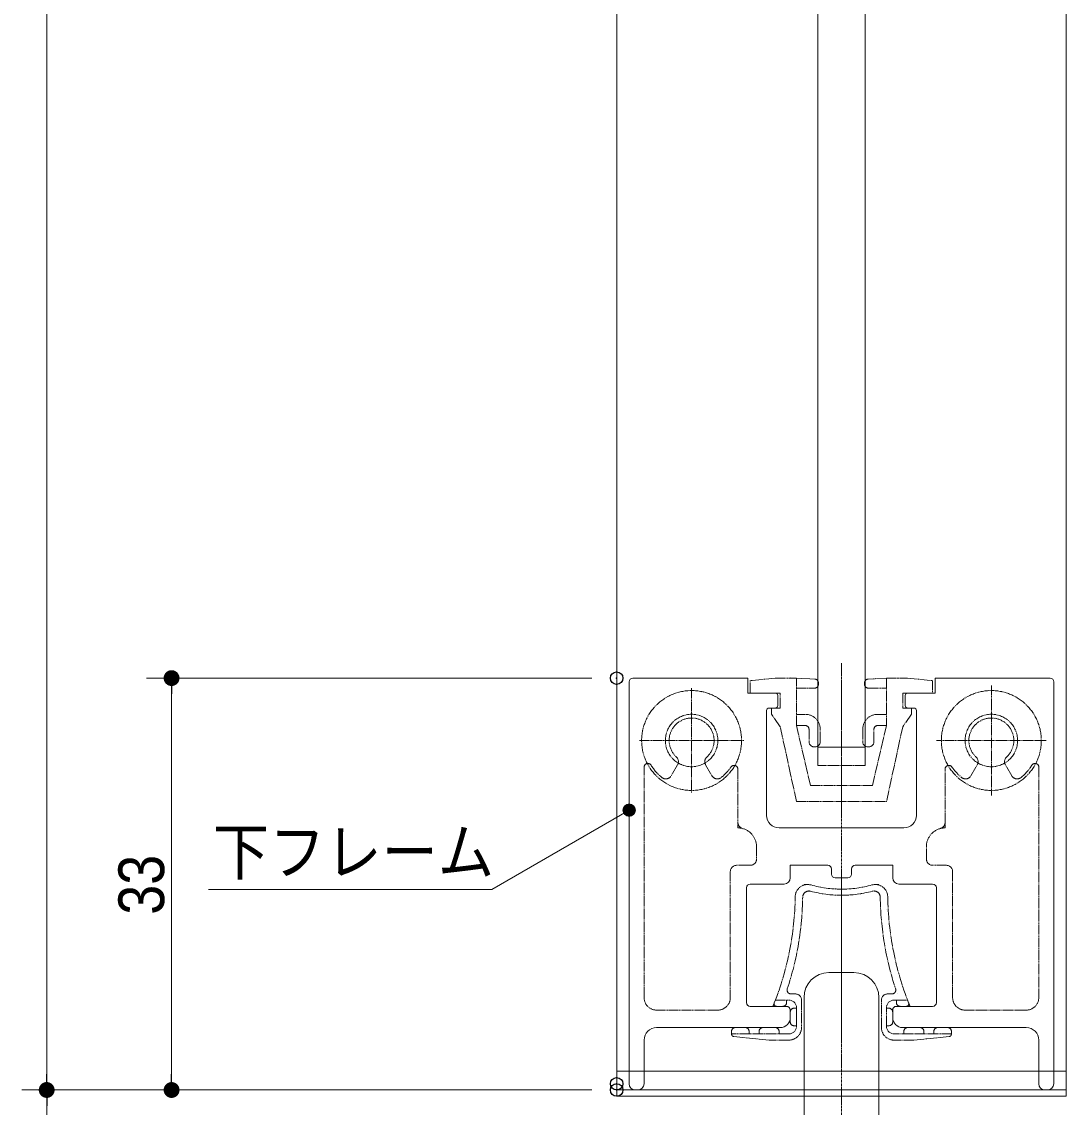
# Model space of a CAD drawing. Units: millimetres, scale not verified. Extents: x -6062 to 6062, y -3045 to 3045.
# Drawn here: x 322 to 1159, y -1889 to -1019 of the extents above; entities that cross this region are included whole.
import ezdxf
from ezdxf.enums import TextEntityAlignment as Align

# ---------------------------------------------------------------- set-up
doc = ezdxf.new("R2010")
doc.units = ezdxf.units.MM
doc.header["$LTSCALE"] = 20
doc.header["$PDMODE"] = 32
doc.header["$PDSIZE"] = 10
doc.linetypes.add('USER1', pattern=[2.91, 1.76, -0.4, 0.35, -0.4])
doc.linetypes.add('USER2', pattern=[10.5, 8, -0.5, 0.5, -0.5, 0.5, -0.5])
for name, color, linetype, lineweight in [('0-0_3一般', 7, 'Continuous', 15), ('0-1_2寸法-3', 7, 'Continuous', 15), ('0-2_2寸法-1', 7, 'Continuous', 15), ('0-3_0', 7, 'Continuous', 25)]:
    doc.layers.add(name, color=color, linetype=linetype, lineweight=lineweight)
doc.layers.add('0-4_Defpoints', color=7, linetype='Continuous')
doc.styles.add('ＭＳ Ｐゴシック', font='')
doc.styles.get('ＭＳ Ｐゴシック').set_extended_font_data('MS PGothic')

# ---------------------------------------------------------------- blocks, each defined once
blk = doc.blocks.new('グループ-7')
at = {"layer": '0-0_3一般'}
for p, q in [((54943.7, 6700), (54943.7, -32004.9)), ((55703.7, -32004.9), (55703.7, 6700)), ((54943.7, -32004.9), (55703.7, -32004.9))]:
    blk.add_line(p, q, dxfattribs=at)
blk.add_lwpolyline([(58923.7, 11900), (58923.7, -37500), (51723.7, -37500), (51723.7, 11900)], close=True, dxfattribs=at)
blk = doc.blocks.new('グループ-9')
at = {"layer": '0-0_3一般'}
blk.add_blockref('グループ-7', (0, 0), dxfattribs=at)
blk = doc.blocks.new('グループ-10')
at = {"layer": '0-0_3一般'}
for p, q in [((54943.7, -32300), (54943.7, 6700)), ((55703.7, 6700), (55703.7, -32300)), ((51923.7, -30960), (51923.7, -37400)), ((51983.7, -30900), (53823.7, -30900)), ((53823.7, -30900), (53823.7, -31140)), ((56823.7, -30900), (58663.7, -30900)), ((56823.7, -31140), (56823.7, -30900)), ((58723.7, -37400), (58723.7, -30960)), ((53823.7, -31140), (54263.7, -31140)), ((54303.7, -31180), (54303.7, -31340)), ((56343.7, -31340), (56343.7, -31180)), ((56383.7, -31140), (56823.7, -31140)), ((54123.7, -31420), (54123.7, -33100)), ((54263.7, -31380), (54163.7, -31380)), ((56483.7, -31380), (56383.7, -31380)), ((56523.7, -33100), (56523.7, -31420)), ((54323.7, -33300), (56323.7, -33300)), ((56143.7, -33900), (55543.7, -33900)), ((56143.7, -34100), (56143.7, -33900)), ((55163.7, -34040), (55163.7, -33960)), ((55483.7, -33960), (55483.7, -34040)), ((53803.7, -36100), (53803.7, -34260)), ((54403.7, -34200), (53863.7, -34200)), ((55423.7, -34100), (55223.7, -34100)), ((56783.7, -34200), (56243.7, -34200)), ((56843.7, -34260), (56843.7, -36100)), ((55523.7, -35620), (55123.7, -35620)), ((53863.7, -36160), (54443.7, -36160)), ((54723.7, -36020), (54723.7, -38420)), ((55923.7, -36020), (55923.7, -38420)), ((56203.7, -36160), (56783.7, -36160)), ((54503.7, -36340), (54503.7, -36220)), ((56143.7, -36220), (56143.9, -36220)), ((56143.7, -36340), (56143.7, -36220)), ((54343.7, -36500), (52363.7, -36500)), ((58283.7, -36500), (56303.7, -36500)), ((52163.7, -36700), (52163.7, -37400)), ((58483.7, -37400), (58483.7, -36700)), ((51723.7, -37200), (51723.7, -37600)), ((58923.7, -37600), (58923.7, -37200)), ((52063.7, -37500), (52023.7, -37500)), ((58623.7, -37500), (58583.7, -37500)), ((51723.7, -37600), (58923.7, -37600))]:
    blk.add_line(p, q, dxfattribs=at)
at = {"layer": '0-0_3一般', "linetype": 'USER1'}
for p, q in [((55323.7, -36739.7), (55323.7, -30658.5)), ((55323.7, -34024.6), (55323.7, -36912.6)), ((55323.7, -35420), (55323.7, -40277.5))]:
    blk.add_line(p, q, dxfattribs=at)
at = {"layer": '0-0_3一般', "linetype": 'USER2'}
for p, q in [((55323.7, -30716.7), (55323.7, -33116.7)), ((54263.7, -30900), (53863.7, -30940)), ((54263.7, -30900), (54603.7, -30900)), ((54501.2, -30894.6), (54584.8, -30899)), ((54603.7, -31660.7), (54603.7, -30900)), ((54896.8, -30915.4), (54603.7, -30900)), ((56043.7, -30900), (55750.5, -30915.4)), ((56043.7, -30900), (56383.7, -30900)), ((56043.7, -30900), (56043.7, -31660.7)), ((56383.7, -30900), (56783.7, -30940)), ((52923.7, -31064), (52923.7, -32736)), ((54603.7, -31060), (54893.7, -31060)), ((54953.7, -31000), (54953.7, -30975.3)), ((55693.7, -30975.3), (55693.7, -31000)), ((55753.7, -31060), (56043.7, -31060)), ((57723.7, -31020), (57723.7, -32780)), ((54343.7, -31380), (54203.7, -31380)), ((54743.7, -31480.7), (54603.7, -31480.7)), ((56043.7, -31480.7), (55903.7, -31480.7)), ((56443.7, -31380), (56303.7, -31380)), ((54603.7, -32880), (54343.7, -31680)), ((54827.7, -32620), (54603.7, -31660.7)), ((54603.7, -31660.7), (54743.7, -31660.7)), ((54803.7, -31720.7), (54803.7, -31920.7)), ((54983.7, -31920.7), (54983.7, -31720.7)), ((55663.7, -31720.7), (55663.7, -31920.7)), ((56043.7, -31660.7), (55819.6, -32620)), ((55843.7, -31920.7), (55843.7, -31720.7)), ((55903.7, -31660.7), (56043.7, -31660.7)), ((56303.7, -31680), (56043.7, -32880)), ((52087.7, -31900), (53759.7, -31900)), ((54883.7, -32000.7), (54903.7, -32000.7)), ((55743.7, -32000.7), (55763.7, -32000.7)), ((58603.7, -31900), (56843.7, -31900)), ((52163.7, -36020), (52163.7, -32327.1)), ((52699.2, -32288.8), (52597.5, -32465)), ((53148.2, -32288.8), (53249.9, -32465)), ((55703.7, -32300), (54943.7, -32300)), ((57397.5, -32465), (57499.2, -32288.8)), ((58049.9, -32465), (57948.2, -32288.8)), ((58483.7, -32327.1), (58483.7, -36020)), ((53663.7, -32358.3), (53663.7, -33212.7)), ((56983.7, -33212.7), (56983.7, -32358.3)), ((54827.7, -32620), (55819.6, -32620)), ((54603.7, -32880), (56043.7, -32880)), ((53663.7, -33300), (53663.7, -33248.5)), ((56983.7, -33248.5), (56983.7, -33300)), ((53963.7, -33600), (53963.7, -33800)), ((56683.7, -33800), (56683.7, -33600)), ((53863.7, -33900), (53643.7, -33900)), ((57003.7, -33900), (56783.7, -33900)), ((53543.7, -34000), (53543.7, -36020)), ((57103.7, -36020), (57103.7, -34000)), ((54758.3, -34208), (54726.3, -34208)), ((55921, -34208), (55889, -34208)), ((55427, -34379.8), (55395, -34379.8)), ((54603.7, -34611.7), (54603.9, -34611.7)), ((56043.7, -34611.7), (56043.9, -34611.7)), ((54430, -35960), (54430, -35960)), ((54513.6, -35960), (54583.7, -35960)), ((56063.7, -35960), (56133.7, -35960)), ((56217.4, -35960), (56217.4, -35960)), ((54226.2, -36159.7), (54264.1, -36159.7)), ((54265.7, -36060), (54483.7, -36060)), ((54285.4, -36159.7), (54383.7, -36159.7)), ((54443.7, -36060), (54443.7, -36099.7)), ((54603.7, -36180), (54603.7, -36190)), ((54603.7, -36180), (54603.7, -36480)), ((54683.7, -36060), (54683.7, -36500)), ((55963.7, -36500), (55963.7, -36060)), ((56043.7, -36190), (56043.7, -36180)), ((56163.7, -36060), (56203.7, -36060)), ((56203.7, -36060), (56381.6, -36060)), ((56203.7, -36099.7), (56203.7, -36060)), ((56263.7, -36159.7), (56361.9, -36159.7)), ((56383.2, -36159.7), (56421.1, -36159.7)), ((53343.7, -36220), (52363.7, -36220)), ((54503.7, -36250), (54503.7, -36410)), ((54603.7, -36190), (54563.7, -36190)), ((54603.7, -36190), (54603.7, -36470)), ((56083.7, -36190), (56043.7, -36190)), ((56043.7, -36470), (56043.7, -36190)), ((56143.7, -36410), (56143.7, -36250)), ((58283.7, -36220), (57303.7, -36220)), ((53783.7, -36500), (53623.7, -36500)), ((54263.7, -36500), (54063.7, -36500)), ((54603.7, -36470), (54563.7, -36470)), ((56083.7, -36470), (56043.7, -36470)), ((56043.7, -36480), (56043.7, -36470)), ((56583.7, -36500), (56383.7, -36500)), ((57023.7, -36500), (56863.7, -36500)), ((53563.7, -36603.8), (53563.7, -36560)), ((54483.7, -36600), (53563.7, -36600)), ((54163.7, -36700), (53599.7, -36643.6)), ((53843.7, -36600), (53843.7, -36560)), ((54003.7, -36600), (54003.7, -36560)), ((54483.7, -36700), (54163.7, -36700)), ((54323.7, -36600), (54323.7, -36560)), ((57083.7, -36600), (56163.7, -36600)), ((56483.7, -36700), (56163.7, -36700)), ((56323.7, -36560), (56323.7, -36600)), ((56483.7, -36700), (57047.6, -36643.6)), ((56643.7, -36560), (56643.7, -36600)), ((56803.7, -36560), (56803.7, -36600)), ((57083.7, -36560), (57083.7, -36603.8))]:
    blk.add_line(p, q, dxfattribs=at)
at = {"layer": '0-0_3一般'}
for points in [[(58923.7, 11900), (58923.7, -37200), (51723.7, -37200), (51723.7, 11900)], [(55103.7, -33900), (54503.7, -33900), (54503.7, -34100)]]:
    blk.add_lwpolyline(points, dxfattribs=at)
at = {"layer": '0-0_3一般', "linetype": 'USER2'}
for points in [[(54343.7, -31380), (54343.7, -31140), (53863.7, -31140), (53863.7, -30940)], [(56783.7, -30940), (56783.7, -31140), (56303.7, -31140), (56303.7, -31380)], [(54343.7, -31680), (54203.7, -31480), (54203.7, -31380)], [(56443.7, -31380), (56443.7, -31480), (56303.7, -31680)]]:
    blk.add_lwpolyline(points, dxfattribs=at)
for centre, radius in [((52923.7, -31900), 800), ((57723.7, -31900), 800), ((52923.7, -31900), 420), ((57723.7, -31900), 420)]:
    blk.add_circle(centre, radius, dxfattribs=at)
at = {"layer": '0-0_3一般'}
for centre, radius, start, end in [((51983.7, -30960), 60, 90, 180), ((58663.7, -30960), 60, 0, 90), ((54263.7, -31180), 40, 0, 90), ((56383.7, -31180), 40, 90, 180), ((54163.7, -31420), 40, 90, 180), ((54263.7, -31340), 40, 270, 0), ((56383.7, -31340), 40, 180, 270), ((56483.7, -31420), 40, 0, 90), ((54323.7, -33100), 200, 180, 270), ((56323.7, -33100), 200, 270, 0), ((55103.7, -33960), 60, 0, 90), ((55543.7, -33960), 60, 90, 180), ((55223.7, -34040), 60, 180, 270), ((55423.7, -34040), 60, 270, 0), ((53863.7, -34260), 60, 90, 180), ((54403.7, -34100), 100, 270, 0), ((56243.7, -34100), 100, 180, 270), ((56783.7, -34260), 60, 0, 90), ((55123.7, -36020), 400, 90, 180), ((55523.7, -36020), 400, 0, 90), ((53863.7, -36100), 60, 180, 270), ((54443.7, -36220), 60, 0, 90), ((56203.7, -36220), 60, 90, 180), ((56783.7, -36100), 60, 270, 0), ((54343.7, -36340), 160, 270, 0), ((56303.7, -36340), 160, 180, 270), ((52363.7, -36700), 200, 90, 180), ((58283.7, -36700), 200, 0, 90), ((52023.7, -37400), 100, 180, 270), ((52063.7, -37400), 100, 270, 0), ((58583.7, -37400), 100, 180, 270), ((58623.7, -37400), 100, 270, 0)]:
    blk.add_arc(centre, radius, start, end, dxfattribs=at)
at = {"layer": '0-0_3一般', "linetype": 'USER2'}
for centre, radius, start, end in [((54893.7, -30975.3), 60, 0, 87), ((55753.7, -30975.3), 60, 93, 180), ((54893.7, -31000), 60, 270, 0), ((55753.7, -31000), 60, 180, 270), ((54743.7, -31720.7), 240, 0, 90), ((55903.7, -31720.7), 240, 90, 180), ((52923.7, -31900), 360, 90, 227.44414), ((52923.7, -31900), 360, 312.55586, 90), ((57723.7, -31900), 360, 90, 227.44414), ((57723.7, -31900), 360, 312.55586, 90), ((54743.7, -31720.7), 60, 0, 90), ((55903.7, -31720.7), 60, 90, 180), ((54883.7, -31920.7), 80, 180, 270), ((54903.7, -31920.7), 80, 270, 0), ((55743.7, -31920.7), 80, 180, 270), ((55763.7, -31920.7), 80, 270, 0), ((52612.6, -32238.8), 100, 330, 47.44414), ((53234.8, -32238.8), 100, 132.55586, 210), ((57412.6, -32238.8), 100, 330, 47.44414), ((58034.8, -32238.8), 100, 132.55586, 210), ((52223.7, -32327.1), 60, 31.38815, 180), ((52923.7, -31900), 760, 211.38815, 231.28526), ((52923.7, -31900), 760, 308.71474, 326.02365), ((53603.7, -32358.3), 60, 0, 146.02365), ((57043.7, -32358.3), 60, 33.97635, 180), ((57723.7, -31900), 760, 213.97635, 231.28526), ((57723.7, -31900), 760, 308.71474, 328.61185), ((58423.7, -32327.1), 60, 0, 148.61185), ((52510.9, -32415), 100, 231.28526, 330), ((53336.5, -32415), 100, 210, 308.71474), ((57310.9, -32415), 100, 231.28526, 330), ((58136.5, -32415), 100, 210, 308.71474), ((53763.7, -33212.7), 100, 180, 255.52249), ((56883.7, -33212.7), 100, 284.47751, 0), ((53663.7, -33600), 300, 80.70453, 90), ((53663.7, -33600), 300, 0, 75.52249), ((56983.7, -33600), 300, 104.47751, 180), ((56983.7, -33600), 300, 90, 99.29547), ((53643.7, -34000), 100, 90, 180), ((53863.7, -33800), 100, 270, 0), ((56783.7, -33800), 100, 180, 270), ((57003.7, -34000), 100, 0, 90), ((54782.6, -34407.9), 200, 74.4642, 179.26372), ((55323.7, -32461.7), 1820, 254.4642, 285.5358), ((55864.7, -34407.9), 200, 0.73628, 105.5358), ((49783, -34343.7), 4800, 338.47215, 359.26372), ((49783, -34343.7), 4920, 341.78919, 359.22779), ((54802.6, -34411.3), 100, 75.03601, 179.22779), ((55323.7, -32461.7), 1918, 255.03601, 284.96399), ((55844.7, -34411.3), 100, 0.77221, 104.96399), ((60864.3, -34343.7), 4920, 180.77221, 198.21081), ((60864.3, -34343.7), 4800, 180.73628, 201.52785), ((54513.6, -35900), 60, 161.78919, 270), ((54583.7, -36060), 100, 0, 90), ((56063.7, -36060), 100, 90, 180), ((56133.7, -35900), 60, 270, 18.21081), ((52363.7, -36020), 200, 180, 270), ((53343.7, -36020), 200, 270, 0), ((49783, -34343.7), 4800, 337.76881, 338.28639), ((54285.4, -36119.7), 40, 158.47215, 270), ((54383.7, -36099.7), 60, 270, 0), ((54483.7, -36180), 120, 0, 90), ((56163.7, -36180), 120, 90, 180), ((56263.7, -36099.7), 60, 180, 270), ((56361.9, -36119.7), 40, 270, 21.52785), ((60864.3, -34343.7), 4800, 201.71361, 202.23119), ((57303.7, -36020), 200, 180, 270), ((58283.7, -36020), 200, 270, 0), ((54563.7, -36250), 60, 90, 180), ((56083.7, -36250), 60, 0, 90), ((53623.7, -36560), 60, 90, 180), ((53783.7, -36560), 60, 0, 90), ((54063.7, -36560), 60, 90, 180), ((54263.7, -36560), 60, 0, 90), ((54483.7, -36480), 120, 270, 0), ((54483.7, -36500), 200, 270, 0), ((54563.7, -36410), 60, 180, 270), ((56163.7, -36500), 200, 180, 270), ((56163.7, -36480), 120, 180, 270), ((56083.7, -36410), 60, 270, 0), ((56383.7, -36560), 60, 90, 180), ((56583.7, -36560), 60, 360, 90), ((56863.7, -36560), 60, 90, 180), ((57023.7, -36560), 60, 360, 90), ((53603.7, -36603.8), 40, 180, 264.28941), ((57043.7, -36603.8), 40, 275.71059, 0)]:
    blk.add_arc(centre, radius, start, end, dxfattribs=at)
blk = doc.blocks.new('グループ-11')
at = {"layer": '0-0_3一般'}
for name in ['グループ-10', 'グループ-9']:
    blk.add_blockref(name, (0, 0), dxfattribs=at)
blk = doc.blocks.new('_Dot')
at = {"layer": '0-3_0'}
blk.add_line((-10, 0), (-20, 0), dxfattribs=at)
for points in [[(0, 0), (-10, 0), (-9.92, 1.25)], [(0, 0), (-9.92, -1.25), (-10, 0)], [(0, 0), (-9.92, 1.25), (-9.69, 2.49)], [(0, 0), (-9.69, -2.49), (-9.92, -1.25)], [(0, 0), (-9.69, 2.49), (-9.3, 3.68)], [(0, 0), (-9.3, -3.68), (-9.69, -2.49)], [(0, 0), (-9.3, 3.68), (-8.76, 4.82)], [(0, 0), (-8.76, -4.82), (-9.3, -3.68)], [(0, 0), (-8.76, 4.82), (-8.09, 5.88)], [(0, 0), (-8.09, -5.88), (-8.76, -4.82)], [(0, 0), (-8.09, 5.88), (-7.29, 6.85)], [(0, 0), (-7.29, -6.85), (-8.09, -5.88)], [(0, 0), (-7.29, 6.85), (-6.37, 7.71)], [(0, 0), (-6.37, -7.71), (-7.29, -6.85)], [(0, 0), (-6.37, 7.71), (-5.36, 8.44)], [(0, 0), (-5.36, -8.44), (-6.37, -7.71)], [(0, 0), (-5.36, 8.44), (-4.26, 9.05)], [(0, 0), (-4.26, -9.05), (-5.36, -8.44)], [(0, 0), (-4.26, 9.05), (-3.09, 9.51)], [(0, 0), (-3.09, -9.51), (-4.26, -9.05)], [(0, 0), (-3.09, 9.51), (-1.87, 9.82)], [(0, 0), (-1.87, -9.82), (-3.09, -9.51)], [(0, 0), (-1.87, 9.82), (-0.63, 9.98)], [(0, 0), (-0.63, -9.98), (-1.87, -9.82)], [(0, 0), (-0.63, 9.98), (0.63, 9.98)], [(0, 0), (0.63, -9.98), (-0.63, -9.98)], [(0, 0), (0.63, 9.98), (1.87, 9.82)], [(0, 0), (1.87, 9.82), (3.09, 9.51)], [(0, 0), (3.09, 9.51), (4.26, 9.05)], [(0, 0), (4.26, 9.05), (5.36, 8.44)], [(0, 0), (5.36, 8.44), (6.37, 7.71)], [(0, 0), (6.37, 7.71), (7.29, 6.85)], [(0, 0), (7.29, 6.85), (8.09, 5.88)], [(0, 0), (8.09, 5.88), (8.76, 4.82)], [(0, 0), (8.76, 4.82), (9.3, 3.68)], [(0, 0), (9.3, 3.68), (9.69, 2.49)], [(0, 0), (9.69, 2.49), (9.92, 1.25)], [(0, 0), (9.92, 1.25), (10, 0)], [(0, 0), (1.87, -9.82), (0.63, -9.98)], [(0, 0), (3.09, -9.51), (1.87, -9.82)], [(0, 0), (4.26, -9.05), (3.09, -9.51)], [(0, 0), (5.36, -8.44), (4.26, -9.05)], [(0, 0), (6.37, -7.71), (5.36, -8.44)], [(0, 0), (7.29, -6.85), (6.37, -7.71)], [(0, 0), (8.09, -5.88), (7.29, -6.85)], [(0, 0), (8.76, -4.82), (8.09, -5.88)], [(0, 0), (9.3, -3.68), (8.76, -4.82)], [(0, 0), (9.69, -2.49), (9.3, -3.68)], [(0, 0), (9.92, -1.25), (9.69, -2.49)], [(0, 0), (10, 0), (9.92, -1.25)]]:
    blk.add_solid(points, dxfattribs=at)

msp = doc.modelspace()

# ---------------------------------------------------------------- hatches: boundary and pattern name
at = {"layer": '0-1_2寸法-3'}
msp.add_hatch(color=256, dxfattribs=at).paths.add_polyline_path([(813.69, -1650.76, 1), (803.68, -1650.76, 1)])

# ---------------------------------------------------------------- linework, layer by layer
msp.add_lwpolyline([(808.68, -1650.76), (698.68, -1714.27), (471.8, -1714.27)], dxfattribs=at)
msp.add_circle((808.68, -1650.76), 5.01, dxfattribs=at)
at = {"layer": '0-2_2寸法-1'}
for p, q in [((342.31, 582.29), (342.31, -1862.29)), ((778.68, -1545), (422.31, -1545)), ((442.31, -1862.29), (442.31, -1557.71)), ((778.68, -1875), (322.31, -1875)), ((422.31, -1875), (322.31, -1875)), ((778.68, -1875), (422.31, -1875)), ((342.31, -1887.71), (342.31, -1987.29))]:
    msp.add_line(p, q, dxfattribs=at)
at = {"layer": '0-4_Defpoints'}
for p in [(442.31, -1545), (798.68, -1545), (798.68, -1870), (342.31, -1875), (442.31, -1875), (798.68, -1875)]:
    msp.add_point(p, dxfattribs=at)

# ---------------------------------------------------------------- block references
at = {"layer": '0-0_3一般', "xscale": 0.05, "yscale": 0.05}
msp.add_blockref('グループ-11', (-1787.5, 0), dxfattribs=at)
at = {"layer": '0-2_2寸法-1', "xscale": 0.6356201, "yscale": 0.6356201}
for p, rotation in [((442.31, -1545), 90), ((342.31, -1875), 270), ((342.31, -1875), 90), ((442.31, -1875), 270)]:
    msp.add_blockref('_Dot', p, dxfattribs=dict(at, rotation=rotation))

# ---------------------------------------------------------------- texts
at = {"layer": '0-1_2寸法-3', "style": 'ＭＳ Ｐゴシック', "width": 0.9}
msp.add_text('下フレーム', height=36.66, dxfattribs=at).set_placement((475.46, -1713.45), align=Align.BOTTOM_LEFT)
at = {"layer": '0-2_2寸法-1', "style": 'ＭＳ Ｐゴシック', "width": 0.9}
msp.add_text('33', height=36.66, rotation=90, dxfattribs=at).set_placement((447.37, -1734.59), align=Align.BOTTOM_LEFT)

doc.saveas('drawing.dxf')
